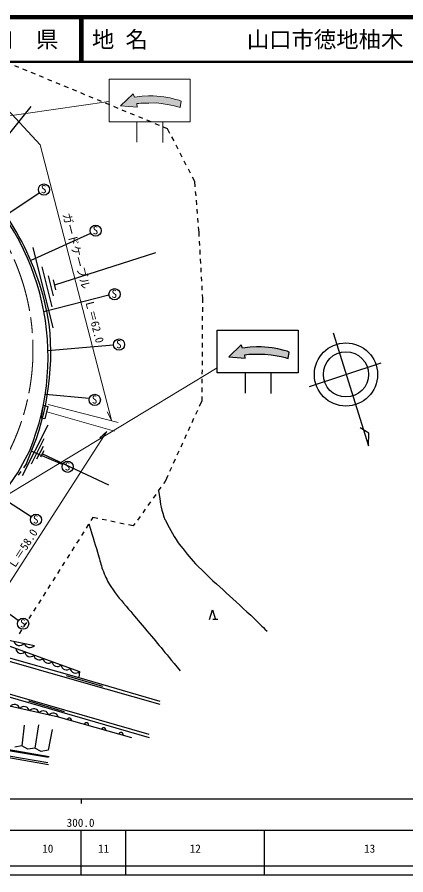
# Model space of a CAD drawing. Units: millimetres, scale not verified. Extents: x 40000 to 680000, y 20000 to 380000.
# Drawn here: x 353658 to 440590, y 188000 to 380000 of the extents above; entities that cross this region are included whole.
import ezdxf
from ezdxf.enums import TextEntityAlignment as Align

# ---------------------------------------------------------------- set-up
doc = ezdxf.new("R2010")
doc.units = ezdxf.units.MM
doc.header["$LTSCALE"] = 1000
doc.linetypes.add('CHAIN', pattern=[18.5, 12, -1.5, 3.5, -1.5])
for name, color, linetype, lineweight in [('M-BGD', 7, 'Continuous', 25), ('M-BMK', 2, 'CHAIN', 13), ('M-STR-HTXT', 7, 'Continuous', 13), ('M-STR-STRC', 7, 'Continuous', 25), ('M-TTL', 2, 'Continuous', 140), ('M-TTL-BAND', 7, 'Continuous', 25), ('M-TTL-LINE', 7, 'Continuous', 50)]:
    doc.layers.add(name, color=color, linetype=linetype, lineweight=lineweight)
doc.layers.add('M-TTL-TXT', color=7, linetype='Continuous')
doc.styles.add('ＭＳ ゴシック', font='')
doc.styles.get('ＭＳ ゴシック').set_extended_font_data('MS Gothic')

msp = doc.modelspace()

# ---------------------------------------------------------------- hatches: boundary and pattern name
at = {"layer": 'M-STR-STRC'}
for points in [[(380392, 360643), (380500, 359841), (376806, 360174), (379587, 362836), (379886, 362094), (381641, 362333), (383019, 362414), (384102, 362418), (386498, 362184), (387795, 361968), (389183, 361571), (389867, 361391), (390336, 361193), (390083, 359806), (388513, 360250), (387189, 360466), (386299, 360608), (384898, 360785), (383669, 360770), (382346, 360759), (381774, 360758), (381206, 360722), (380872, 360694)], [(404559, 304444), (404667, 303642), (400973, 303975), (403754, 306637), (404053, 305895), (406864, 306165), (407602, 306183), (408269, 306219), (410665, 305985), (411962, 305768), (413350, 305372), (414034, 305192), (414503, 304994), (414250, 303606), (412680, 304051), (411356, 304267), (410466, 304409), (409327, 304534), (407248, 304564), (406384, 304559), (405941, 304559), (405459, 304531), (405090, 304531)], [(404559, 304444), (404667, 303642), (400973, 303975), (403754, 306637), (404053, 305895), (406864, 306165), (407602, 306183), (408269, 306219), (410665, 305985), (411962, 305768), (413350, 305372), (414034, 305192), (414503, 304994), (414250, 303606), (412680, 304051), (411356, 304267), (410466, 304409), (409327, 304534), (407838, 304622), (406437, 304599), (405667, 304579), (405368, 304547), (405039, 304495)]]:
    msp.add_hatch(color=256, dxfattribs=at).paths.add_polyline_path(points)

# ---------------------------------------------------------------- linework, layer by layer
at = {"layer": 'M-BGD'}
for p, q in [((353048, 369195), (353958, 368820)), ((354883, 368438), (355807, 368057)), ((356731, 367675), (357656, 367293)), ((358580, 366912), (359504, 366530)), ((360429, 366149), (361353, 365767)), ((362277, 365385), (363202, 365004)), ((364126, 364622), (365050, 364241)), ((365975, 363859), (366899, 363478)), ((367823, 363096), (368748, 362714)), ((369672, 362333), (370596, 361951)), ((371521, 361570), (372445, 361188)), ((345746, 346353), (356792, 359971)), ((373369, 360807), (374294, 360425)), ((375218, 360043), (376142, 359662)), ((377067, 359280), (377991, 358899)), ((378915, 358517), (379840, 358136)), ((380764, 357754), (381689, 357372)), ((382613, 356991), (383537, 356609)), ((384462, 356228), (385386, 355846)), ((386310, 355464), (387221, 355089)), ((387221, 355089), (387749, 354064)), ((388207, 353175), (388665, 352286)), ((389123, 351397), (389581, 350509)), ((390039, 349620), (390498, 348731)), ((390956, 347842), (391414, 346953)), ((391872, 346064), (392330, 345175)), ((392788, 344286), (393316, 343262)), ((393316, 343262), (393422, 342000)), ((358594, 340625), (350690, 335315)), ((393505, 341004), (393588, 340007)), ((393671, 339011), (393754, 338014)), ((393837, 337018), (393920, 336021)), ((394003, 335024), (394086, 334028)), ((394169, 333031), (394274, 331770)), ((370066, 331545), (356689, 325505)), ((394274, 331770), (394324, 330872)), ((361741, 310467), (357239, 328399)), ((394379, 329873), (394435, 328875)), ((362052, 320076), (384690, 327324)), ((394490, 327876), (394546, 326878)), ((394601, 325880), (394657, 324881)), ((361469, 315164), (359219, 324130)), ((394712, 323883), (394768, 322884)), ((361761, 317620), (360635, 322103)), ((362333, 318955), (361770, 321197)), ((394823, 321886), (394879, 320887)), ((394934, 319889), (394990, 318890)), ((374181, 317783), (359587, 314043)), ((395045, 317892), (395095, 316994)), ((395095, 316994), (395089, 316070)), ((395083, 315070), (395077, 314070)), ((395071, 313070), (395065, 312070)), ((395059, 311070), (395053, 310070)), ((395047, 309070), (395041, 308070)), ((375184, 306564), (360499, 305287)), ((395036, 307070), (395030, 306070)), ((395024, 305070), (395018, 304070)), ((395012, 303070), (395006, 302070)), ((435018, 302560), (418944, 297239)), ((395000, 301070), (394994, 300070)), ((394988, 299070), (394982, 298070)), ((394976, 297070), (394970, 296070)), ((369736, 294632), (360007, 295544)), ((394958, 294146), (394371, 292855)), ((394964, 295070), (394958, 294146)), ((393957, 291944), (393543, 291034)), ((393130, 290124), (392716, 289213)), ((354868, 277422), (360571, 288748)), ((392302, 288303), (391888, 287393)), ((391474, 286482), (391061, 285572)), ((356833, 279982), (359685, 285645)), ((390647, 284662), (390233, 283751)), ((363811, 279884), (356758, 282856)), ((358085, 281126), (359511, 283958)), ((358981, 281563), (359694, 282978)), ((359337, 282270), (374076, 275298)), ((389819, 282841), (389405, 281930)), ((388992, 281020), (388578, 280110)), ((355714, 280081), (355040, 279093)), ((388164, 279199), (387750, 278289)), ((354476, 278268), (353912, 277442)), ((387336, 277379), (386749, 276087)), ((385803, 274759), (385223, 273944)), ((386749, 276087), (386383, 275573)), ((384643, 273130), (384063, 272315)), ((356767, 268153), (350040, 272561)), ((383482, 271501), (382902, 270686)), ((382322, 269872), (381742, 269057)), ((370606, 268015), (370163, 267316)), ((371697, 267784), (370606, 268015)), ((373653, 267369), (372675, 267576)), ((375609, 266954), (374631, 267161)), ((381162, 268243), (380581, 267428)), ((369628, 266471), (369093, 265626)), ((377566, 266539), (376588, 266746)), ((379635, 266100), (378544, 266331)), ((380001, 266614), (379635, 266100)), ((367489, 263092), (366954, 262247)), ((368558, 264782), (368024, 263937)), ((366419, 261402), (365884, 260557)), ((365349, 259712), (364814, 258867)), ((364279, 258022), (363744, 257177)), ((353894, 244956), (338139, 255928)), ((363210, 256332), (362675, 255487)), ((362140, 254642), (361605, 253798)), ((361070, 252953), (360535, 252108)), ((360000, 251263), (359465, 250418)), ((357861, 247883), (357326, 247038)), ((358930, 249573), (358396, 248728)), ((356791, 246193), (356256, 245348)), ((396689, 245147), (397338, 247310)), ((397338, 247310), (397987, 245147)), ((355721, 244503), (355186, 243658)), ((398528, 245147), (397446, 245147)), ((354651, 242813), (354117, 241969)), ((348274, 241216), (357510, 239351)), ((364629, 232647), (372777, 230256)), ((346671, 229364), (383155, 218743)), ((346752, 229972), (383114, 219473)), ((362893, 223270), (345566, 227136)), ((356157, 226932), (364183, 224580)), ((379270, 218676), (362893, 223270)), ((355225, 221487), (354669, 216865)), ((358435, 221554), (357630, 216379)), ((361513, 220561), (360590, 215893)), ((354669, 216865), (353108, 216614)), ((356069, 216129), (354669, 216865)), ((357630, 216379), (356069, 216129)), ((359029, 215643), (357630, 216379)), ((360590, 215893), (359029, 215643))]:
    msp.add_line(p, q, dxfattribs=at)
for points in [[(424353, 309305), (432274, 284005), (432330, 286839), (430343, 288086)], [(326919, 240238), (327317, 240808), (349972, 272447), (353905, 278122), (356462, 283011)], [(349268, 240135), (367564, 233527), (367456, 232149)], [(348698, 236742), (367426, 231391), (385546, 226202)], [(348982, 237431), (367456, 232149), (385587, 226891)], [(261194, 212257), (281962, 209485), (333829, 219174), (360811, 214512)], [(360659, 214248), (333793, 218715), (282079, 209123), (261192, 211878)], [(263067, 210531), (271963, 209455), (281927, 208122), (333854, 217717), (360548, 213156)], [(360649, 212643), (333868, 217318), (282454, 207778), (263175, 210143)]]:
    msp.add_lwpolyline(points, dxfattribs=at)
msp.add_lwpolyline([(359571, 293129), (360489, 292859), (359823, 290084), (359030, 290264)], close=True, dxfattribs=at)
for centre, radius in [((359645, 341410), 1250), ((371218, 332208), 1250), ((375434, 317979), 1250), ((376452, 306706), 1250), ((427198, 300005), 7068), ((427200, 300031), 5056), ((371011, 294322), 1250), ((364962, 279354), 1250), ((357863, 267479), 1250), ((354985, 244211), 1250)]:
    msp.add_circle(centre, radius, dxfattribs=at)
for centre, radius, start, end in [((299982, 301221), 61690, 9.35035, 48.18689), ((305206, 303950), 55368, 337.77945, 47.74638), ((301932, 304953), 59255, 335.18102, 6.09382), ((354174, 240678), 1341, 197.13977, 320.03268), ((354515, 238755), 1184, 184.27732, 316.00809), ((356483, 240212), 1341, 197.13977, 320.03268), ((356547, 238020), 1184, 184.27732, 316.00809), ((358580, 237286), 1184, 184.27732, 316.00809), ((360613, 236552), 1184, 184.27732, 316.00809), ((362646, 235818), 1184, 184.27732, 316.00809), ((364679, 235084), 1184, 184.27732, 316.00809), ((366712, 234350), 1184, 184.27732, 316.00809), ((353031, 224928), 1229, 12.92939, 141.91524), ((355197, 224444), 1229, 12.92939, 141.91524), ((357363, 223961), 1229, 12.92939, 141.91524), ((359529, 223478), 1229, 12.92939, 141.91524), ((361695, 222995), 1229, 12.92939, 141.91524), ((365304, 222593), 500, 344.3297, 164.3297), ((369156, 221513), 500, 344.3297, 164.3297), ((373007, 220432), 500, 344.3297, 164.3297), ((376858, 219352), 500, 344.3297, 164.3297)]:
    msp.add_arc(centre, radius, start, end, dxfattribs=at)
for points, knots in [([(385296, 274047), (385707, 271298), (385696, 270372), (386496, 268170), (386609, 267859), (386646, 267672), (386800, 267380), (388022, 265049), (388636, 263669), (390266, 261603), (391716, 259764), (392505, 258702), (394157, 257043), (398925, 252257), (401922, 249914), (406805, 245246), (407291, 244782), (407542, 244501), (408021, 244030), (408608, 243453), (408800, 243273), (409541, 242571)], [0, 0, 0, 0, 1, 1, 1, 2, 2, 2, 3, 3, 3, 4, 4, 4, 5, 5, 5, 6, 6, 6, 7, 7, 7, 7]), ([(369699, 266583), (370789, 262986), (371064, 262085), (371933, 259200), (372324, 257901), (372428, 257134), (372933, 255875), (373478, 254518), (373820, 253757), (374609, 252524), (375957, 250416), (376987, 249427), (378581, 247498), (379936, 245858), (380726, 244965), (382094, 243336), (385254, 239577), (386231, 238376), (390121, 233661)], [0, 0, 0, 0, 1, 1, 1, 2, 2, 2, 3, 3, 3, 4, 4, 4, 5, 5, 5, 6, 6, 6, 6])]:
    msp.add_open_spline(points, degree=3, knots=knots, dxfattribs=at)
at = {"layer": 'M-BMK'}
msp.add_arc((306442, 305480), 50756, 328.18938, 30.39333, dxfattribs=at)
at = {"layer": 'M-STR-HTXT'}
for p, q in [((360556, 293297), (376284, 289284)), ((360272, 291676), (375433, 287338)), ((374781, 289812), (373794, 291622)), ((338911, 233131), (373687, 287212)), ((373687, 287212), (372184, 285800))]:
    msp.add_line(p, q, dxfattribs=at)
msp.add_lwpolyline([(374781, 289812), (358766, 351415), (346909, 364245)], dxfattribs=at)
at = {"layer": 'M-STR-STRC', "lineweight": 13}
for p, q in [((327677, 354449), (374164, 361113)), ((380451, 356543), (380451, 352030)), ((386234, 356624), (386234, 351949)), ((349590, 271980), (398401, 301463))]:
    msp.add_line(p, q, dxfattribs=at)
at = {"layer": 'M-STR-STRC'}
for p, q in [((404618, 300344), (404618, 295831)), ((410401, 300425), (410401, 295750))]:
    msp.add_line(p, q, dxfattribs=at)
at = {"layer": 'M-STR-STRC', "lineweight": 13}
for points in [[(374273, 366105), (392321, 366105), (392321, 356597), (374215, 356597), (374215, 366105)], [(390083, 359806), (390336, 361193), (389867, 361391), (389183, 361571), (387795, 361968), (386498, 362184), (384102, 362418), (383019, 362414), (381641, 362333), (379886, 362094), (379587, 362836), (376806, 360174), (380500, 359841), (380392, 360643), (380872, 360694), (381292, 360730), (381774, 360758), (382217, 360758), (383081, 360763), (384898, 360785), (386299, 360608), (387189, 360466), (388513, 360250), (389399, 360004)]]:
    msp.add_lwpolyline(points, close=True, dxfattribs=at)
at = {"layer": 'M-STR-STRC'}
for points in [[(398440, 309906), (416488, 309906), (416488, 300398), (398382, 300398), (398382, 309906)], [(414250, 303606), (414503, 304994), (414034, 305192), (413350, 305372), (411962, 305768), (410665, 305985), (408269, 306219), (407186, 306215), (405808, 306134), (404053, 305895), (403754, 306637), (400973, 303975), (404667, 303642), (404559, 304444), (405039, 304495), (405459, 304531), (405941, 304559), (406384, 304559), (407248, 304564), (409065, 304585), (410466, 304409), (411356, 304267), (412680, 304051), (413566, 303805)]]:
    msp.add_lwpolyline(points, close=True, dxfattribs=at)
at = {"layer": 'M-TTL'}
msp.add_line((680000, 380000), (40000, 380000), dxfattribs=at)
at = {"layer": 'M-TTL-BAND'}
for p, q in [((40000, 205000), (579000, 205000)), ((368000, 205000), (368000, 204000)), ((68000, 198000), (579000, 198000)), ((368000, 188000), (368000, 198000)), ((378000, 188000), (378000, 198000)), ((409000, 188000), (409000, 198000)), ((40000, 190000), (579000, 190000)), ((40000, 188000), (579000, 188000))]:
    msp.add_line(p, q, dxfattribs=at)
at = {"layer": 'M-TTL-LINE'}
for p, q in [((367750, 380000), (367750, 370000)), ((368250, 380000), (368250, 370000)), ((40000, 370000), (680000, 370000))]:
    msp.add_line(p, q, dxfattribs=at)

# ---------------------------------------------------------------- texts
at = {"layer": 'M-BGD', "style": 'ＭＳ ゴシック'}
for p in [(358966, 340036), (370539, 330834), (374755, 316606), (375773, 305332), (370332, 292948), (364283, 277981), (357185, 266106), (354307, 242838)]:
    msp.add_text('S', height=1833, dxfattribs=at).set_placement(p, align=Align.BOTTOM_LEFT)
at = {"layer": 'M-STR-HTXT', "style": 'ＭＳ ゴシック'}
for s, rotation, p in [('ガードケーブル\u3000Ｌ＝62.0', 284.572, (363249, 335773)), ('ガードケーブル\u3000Ｌ＝58.0', 57.258, (342605, 239145))]:
    msp.add_text(s, height=1833, rotation=rotation, dxfattribs=at).set_placement(p, align=Align.BOTTOM_LEFT)
at = {"layer": 'M-TTL-BAND', "style": 'ＭＳ ゴシック'}
for s, p in [('300.0', (367844, 198195)), ('10', (360500, 192405)), ('11', (373000, 192405)), ('12', (393500, 192405)), ('13', (432500, 192405))]:
    msp.add_text(s, height=1833, dxfattribs=at).set_placement(p, align=Align.BOTTOM_CENTER)
at = {"layer": 'M-TTL-TXT', "style": 'ＭＳ ゴシック'}
msp.add_text('山\u3000口\u3000県', height=3666, dxfattribs=at).set_placement((350375, 375000), align=Align.MIDDLE_CENTER)
for s, p in [('地 名', (370380, 375000)), ('山口市徳地柚木', (405024, 375000))]:
    msp.add_text(s, height=3666, dxfattribs=at).set_placement(p, align=Align.MIDDLE_LEFT)

doc.saveas('drawing.dxf')
